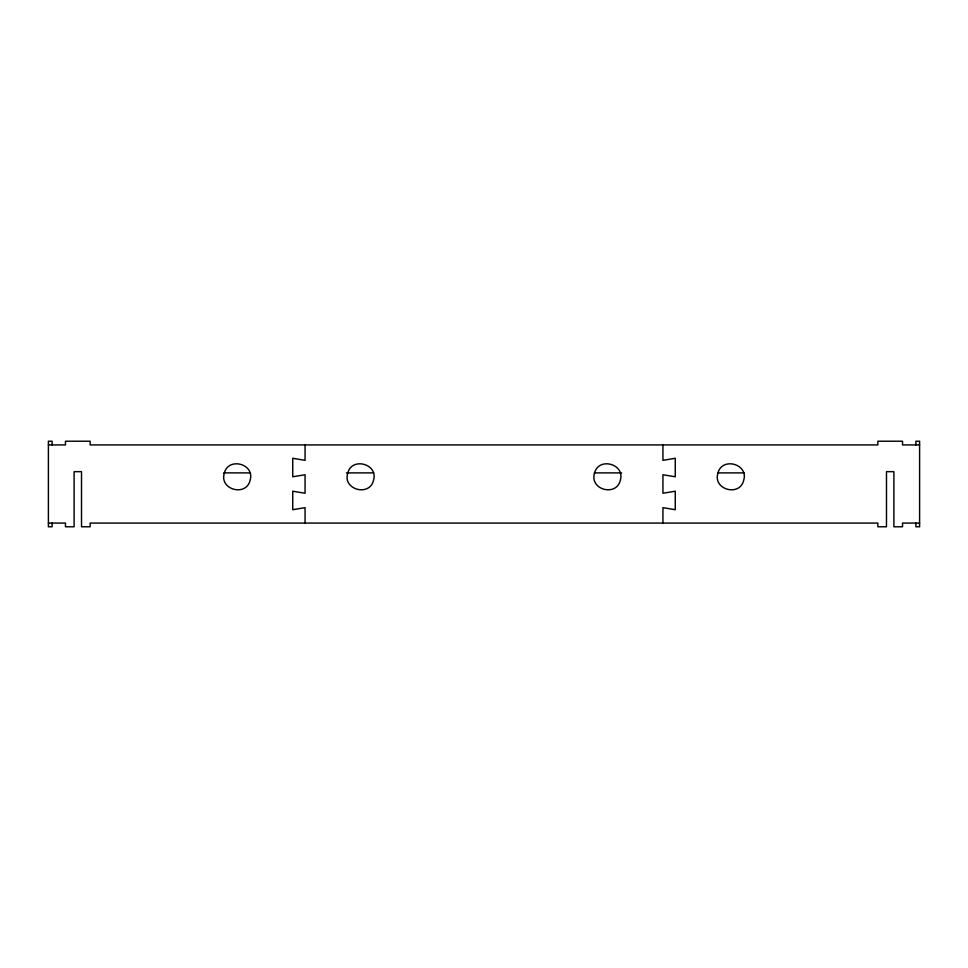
<?xml version="1.0" encoding="UTF-8"?>
<svg xmlns="http://www.w3.org/2000/svg" width="968" height="968" viewBox="0 0 968 968"><rect width="100%" height="100%" fill="white"/><g stroke="black" fill="none" stroke-linecap="round" stroke-linejoin="round"><path stroke-width="1.45" d="M48.4 444.929L65.473 444.929L65.473 441.226L90.145 441.226L90.145 444.929L877.855 444.929L877.855 441.226L902.527 441.226L902.527 444.929L919.6 444.929M223.898 472.892L249.611 472.892M346.387 472.892L373.612 472.892M594.388 472.892L621.613 472.892M718.389 472.892L744.102 472.892M48.4 523.071L65.473 523.071L65.473 526.774L74.112 526.774L74.112 471.658L81.518 471.658L81.518 526.774L90.145 526.774L90.145 523.071L877.855 523.071L877.855 526.774L886.482 526.774L886.482 471.658L893.887 471.658L893.887 526.774L902.527 526.774L902.527 523.071L919.6 523.071M915.897 444.929L915.897 441.226L919.6 441.226L919.6 526.774L915.897 526.774L915.897 523.071M662.935 444.929L662.935 460.344L675.265 458.287L675.265 476.8L662.935 474.744L662.935 493.256L675.265 491.199L675.265 509.712L662.935 507.656L662.935 523.071M305.065 444.929L305.065 460.344L292.735 458.287L292.735 476.8L305.065 474.744L305.065 493.256L292.735 491.199L292.735 509.712L305.065 507.656L305.065 523.071M52.103 444.929L52.103 441.226L48.4 441.226L48.4 526.774L52.103 526.774L52.103 523.071M224.286 473.34C219.216 489.76 246.296 497.02 250.119 480.261C255.189 463.841 228.109 456.581 224.286 473.34M347.694 473.34C342.611 489.76 369.691 497.02 373.515 480.261C378.585 463.841 351.505 456.581 347.694 473.34M594.485 473.34C589.415 489.76 616.495 497.02 620.306 480.261C625.389 463.841 598.309 456.581 594.485 473.34M717.881 473.34C712.811 489.76 739.891 497.02 743.714 480.261C748.784 463.841 721.705 456.581 717.881 473.34"/></g></svg>
